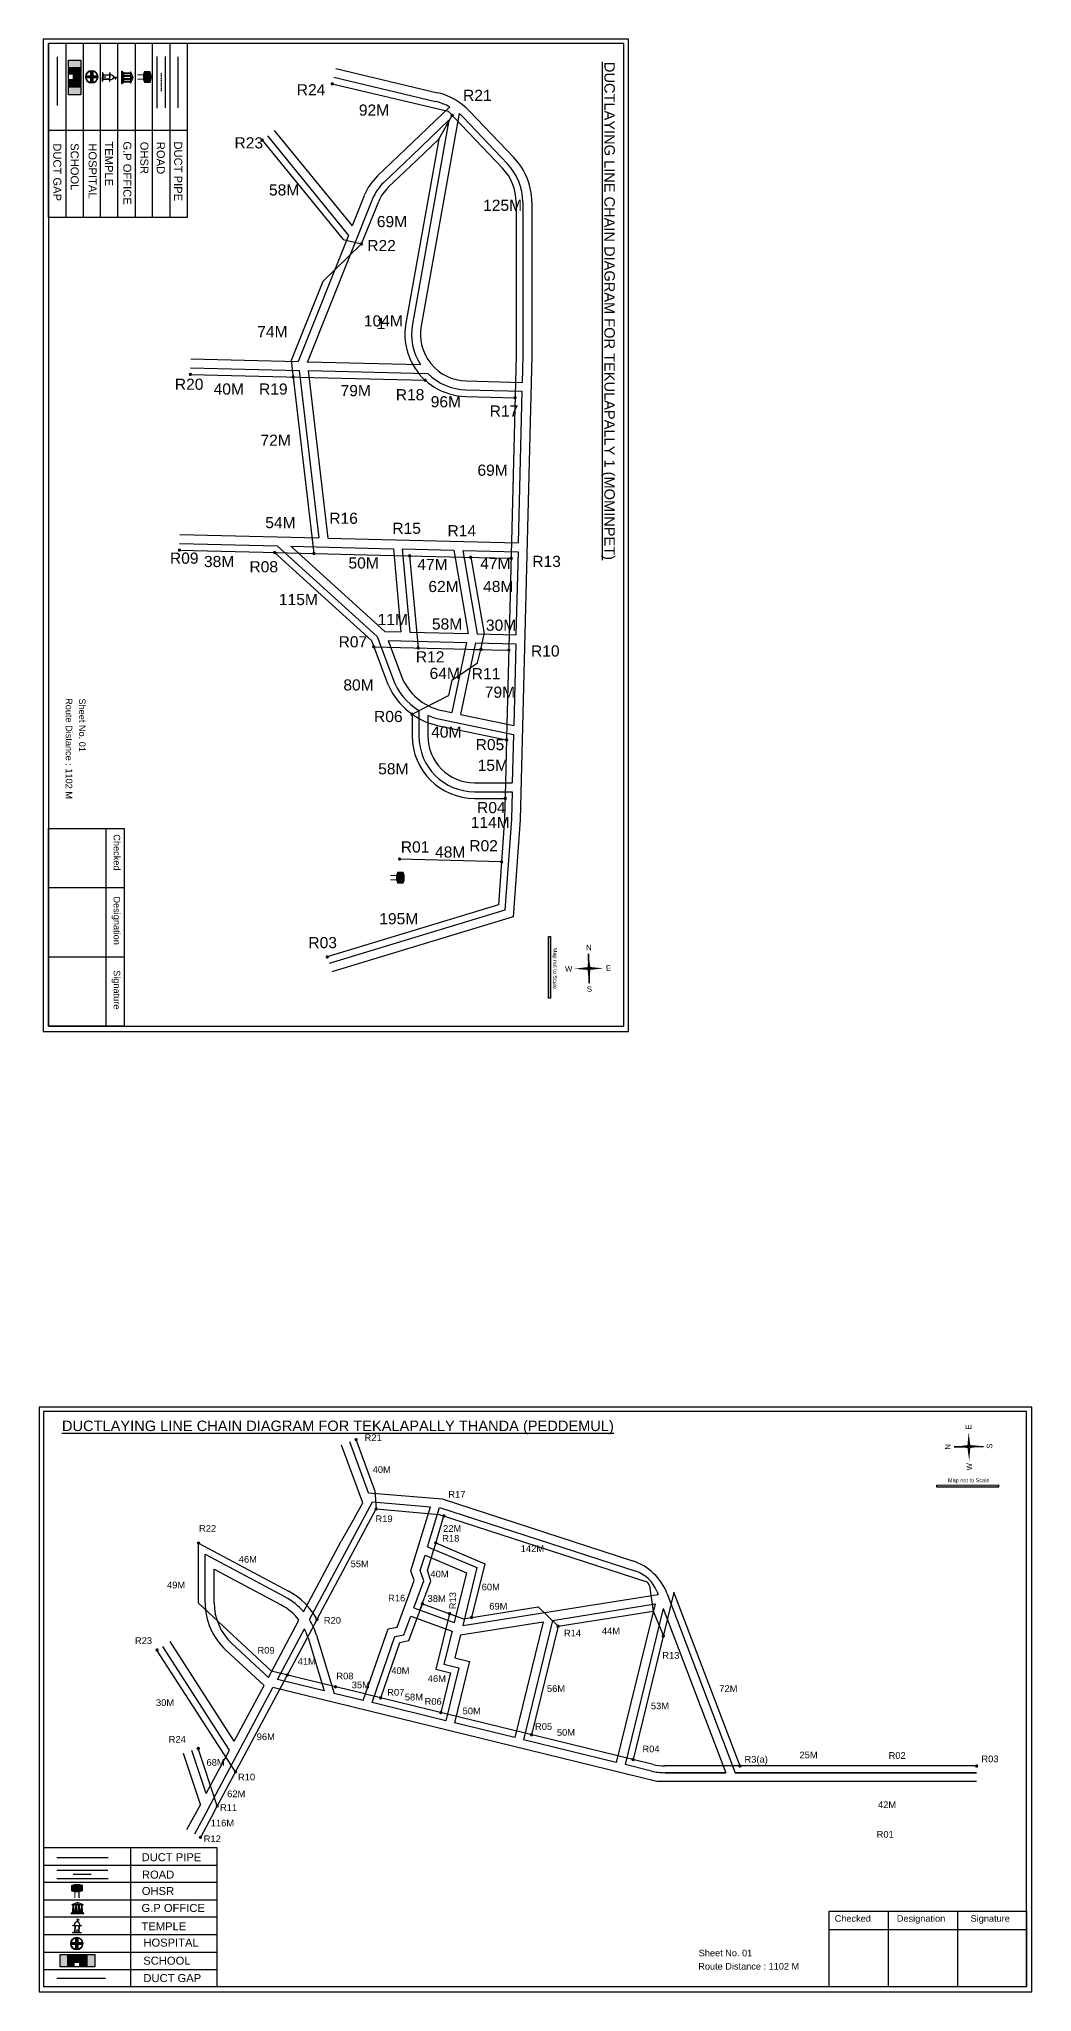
# Model space of a CAD drawing. Header units: inches. Extents: x 1745 to 7876, y -847 to 3138.
# Drawn here: x 1745 to 2635, y 1348 to 3100 of the extents above; entities that cross this region are included whole.
import ezdxf

# ---------------------------------------------------------------- set-up
doc = ezdxf.new("R2010")
doc.units = ezdxf.units.IN
doc.header["$MEASUREMENT"] = 0
doc.linetypes.add('DASHEDX2', pattern=[1.5, 1, -0.5])
for name, color, linetype in [('LANDMARK', 7, 'Continuous'), ('OHT', 7, 'Continuous'), ('pipe', 5, 'Continuous')]:
    doc.layers.add(name, color=color, linetype=linetype)
doc.styles.get("Standard").update_dxf_attribs({"font": 'arial.ttf'})

# ---------------------------------------------------------------- blocks, each defined once
blk = doc.blocks.new('OHT')
at = {"linetype": 'Continuous', "lineweight": 0, "true_color": 0x0ffffc}
blk.add_hatch(color=4, dxfattribs=at).paths.add_polyline_path([(0.01, 1), (0, 1, 0.101323), (-0.4, 0.92), (-0.4, 0.52, 0.194075), (0.4, 0.52), (0.4, 0.92, 0.097877)])
at = {"color": 4, "linetype": 'Continuous', "lineweight": 0, "true_color": 0x0ffffc, "flags": 128}
for points in [[(-0.4, 0.52), (-0.4, 0.92)], [(0.4, 0.52), (0.4, 0.92)]]:
    blk.add_lwpolyline(points, dxfattribs=at)
at = {"color": 4, "linetype": 'Continuous', "lineweight": 0, "true_color": 0x0ffffc, "const_width": 0.075, "flags": 128}
for points in [[(-0.15, 0), (-0.15, 0.48)], [(0.15, 0), (0.15, 0.47)]]:
    blk.add_lwpolyline(points, dxfattribs=at)
at = {"color": 4, "linetype": 'Continuous', "lineweight": 0, "true_color": 0x0ffffc}
for centre, radius, start, end in [((0.01, -0.02), 1.02, 67.3109, 113.4711), ((0, 1.51), 1.07, 247.7682, 291.7007)]:
    blk.add_arc(centre, radius, start, end, dxfattribs=at)
blk = doc.blocks.new('Government_Office')
at = {"linetype": 'Continuous', "lineweight": 0, "true_color": 0xff0000}
for points in [[(-0.5, 0.05), (0.5, 0.05), (0.5, 0), (-0.5, 0)], [(-0.45, 0.08), (-0.45, 0.12), (0.45, 0.12), (0.45, 0.08)], [(-0.4, 0.14), (-0.4, 0.18), (0.4, 0.18), (0.4, 0.14)]]:
    blk.add_hatch(color=1, dxfattribs=at).paths.add_polyline_path(points)
h = blk.add_hatch(color=1, dxfattribs=at)
h.paths.add_polyline_path([(0.44, 0.72), (0.45, 0.75), (0, 0.93), (-0.45, 0.75), (-0.44, 0.72)])
h.paths.add_polyline_path([(0.36, 0.75), (-0.36, 0.75), (0, 0.9)], flags=16)
h.paths.add_polyline_path([(0, 0.78, -1), (0, 0.87, -1)], flags=0)
h = blk.add_hatch(color=1, dxfattribs=at)
edge = h.paths.add_edge_path()
edge.add_line((-0.27, 0.2), (-0.3, 0.68))
edge.add_line((-0.3, 0.68), (-0.29, 0.68))
edge.add_arc((-0.28, 0.69), 0.0176, 225.304, 441.5659)
edge.add_line((-0.28, 0.7), (-0.39, 0.7))
edge.add_arc((-0.39, 0.69), 0.0176, 98.4341, 314.696)
edge.add_line((-0.38, 0.68), (-0.37, 0.68))
edge.add_line((-0.37, 0.68), (-0.4, 0.2))
edge.add_line((-0.4, 0.2), (-0.27, 0.2))
h = blk.add_hatch(color=1, dxfattribs=at)
edge = h.paths.add_edge_path()
edge.add_line((-0.05, 0.2), (-0.07, 0.68))
edge.add_line((-0.07, 0.68), (-0.07, 0.68))
edge.add_arc((-0.05, 0.69), 0.0176, 225.304, 441.5659)
edge.add_line((-0.05, 0.7), (-0.17, 0.7))
edge.add_arc((-0.17, 0.69), 0.0176, 98.4341, 314.696)
edge.add_line((-0.16, 0.68), (-0.15, 0.68))
edge.add_line((-0.15, 0.68), (-0.18, 0.2))
edge.add_line((-0.18, 0.2), (-0.05, 0.2))
h = blk.add_hatch(color=1, dxfattribs=at)
edge = h.paths.add_edge_path()
edge.add_arc((0, 0.83), 0.0467, 90, 270)
edge.add_arc((0, 0.83), 0.0467, 270, 450)
h = blk.add_hatch(color=1, dxfattribs=at)
edge = h.paths.add_edge_path()
edge.add_line((0.18, 0.2), (0.15, 0.68))
edge.add_line((0.15, 0.68), (0.16, 0.68))
edge.add_arc((0.17, 0.69), 0.0176, 225.304, 441.5659)
edge.add_line((0.17, 0.7), (0.05, 0.7))
edge.add_arc((0.05, 0.69), 0.0176, 98.4341, 314.696)
edge.add_line((0.07, 0.68), (0.07, 0.68))
edge.add_line((0.07, 0.68), (0.05, 0.2))
edge.add_line((0.05, 0.2), (0.18, 0.2))
h = blk.add_hatch(color=1, dxfattribs=at)
edge = h.paths.add_edge_path()
edge.add_line((0.4, 0.2), (0.37, 0.68))
edge.add_line((0.37, 0.68), (0.38, 0.68))
edge.add_arc((0.39, 0.69), 0.0176, 225.304, 441.5659)
edge.add_line((0.4, 0.7), (0.28, 0.7))
edge.add_arc((0.28, 0.69), 0.0176, 98.4341, 314.696)
edge.add_line((0.29, 0.68), (0.3, 0.68))
edge.add_line((0.3, 0.68), (0.27, 0.2))
edge.add_line((0.27, 0.2), (0.4, 0.2))
at = {"color": 1, "linetype": 'Continuous', "lineweight": 0, "true_color": 0xff0000, "flags": 128}
for points in [[(-0.5, 0.05), (0.5, 0.05), (0.5, 0), (-0.5, 0)], [(-0.45, 0.75), (-0.44, 0.72), (0.44, 0.72), (0.45, 0.75), (0, 0.93)], [(-0.45, 0.08), (-0.45, 0.12), (0.45, 0.12), (0.45, 0.08)], [(-0.4, 0.14), (-0.4, 0.18), (0.4, 0.18), (0.4, 0.14)], [(-0.36, 0.75), (0.36, 0.75), (0, 0.9)]]:
    blk.add_lwpolyline(points, close=True, dxfattribs=at)
for points in [[(-0.27, 0.2), (-0.3, 0.68), (-0.29, 0.68, 1.379694), (-0.28, 0.7), (-0.39, 0.7, 1.379694), (-0.38, 0.68), (-0.37, 0.68), (-0.4, 0.2)], [(-0.05, 0.2), (-0.07, 0.68), (-0.07, 0.68, 1.379694), (-0.05, 0.7), (-0.17, 0.7, 1.379694), (-0.16, 0.68), (-0.15, 0.68), (-0.18, 0.2)], [(0, 0.87, 1), (0, 0.78, 1)], [(0.18, 0.2), (0.15, 0.68), (0.16, 0.68, 1.379694), (0.17, 0.7), (0.05, 0.7, 1.379694), (0.07, 0.68), (0.07, 0.68), (0.05, 0.2)], [(0.4, 0.2), (0.37, 0.68), (0.38, 0.68, 1.379694), (0.4, 0.7), (0.28, 0.7, 1.379694), (0.29, 0.68), (0.3, 0.68), (0.27, 0.2)]]:
    blk.add_lwpolyline(points, format="xyb", close=True, dxfattribs=at)
blk = doc.blocks.new('Temple')
at = {"linetype": 'Continuous', "lineweight": 0, "true_color": 0xff0000}
h = blk.add_hatch(color=1, dxfattribs=at)
edge = h.paths.add_edge_path()
edge.add_line((0.17, 0.49), (0.22, 0.49))
edge.add_line((0.22, 0.49), (0.22, 0.5))
edge.add_line((0.22, 0.5), (0.31, 0.5))
edge.add_line((0.31, 0.5), (0.31, 0.53))
edge.add_line((0.31, 0.53), (0.26, 0.53))
edge.add_line((0.26, 0.53), (0.26, 0.54))
edge.add_line((0.26, 0.54), (0.2, 0.54))
edge.add_spline(control_points=[(0.2, 0.54), (0.2, 0.59), (0.19, 0.64), (0.14, 0.74), (0.09, 0.79), (0.03, 0.8), (0.02, 0.81), (0.01, 0.81)], knot_values=[4.712389, 4.712389, 4.712389, 4.712389, 5.278166, 5.278166, 6.117402, 6.117402, 6.223801, 6.223801, 6.223801, 6.223801], degree=3, periodic=0)
edge.add_line((0.01, 0.81), (0.01, 0.79))
edge.add_line((0.01, 0.79), (-0.01, 0.79))
edge.add_line((-0.01, 0.79), (-0.01, 0.81))
edge.add_spline(control_points=[(-0.01, 0.81), (-0.05, 0.8), (-0.1, 0.78), (-0.17, 0.7), (-0.2, 0.63), (-0.2, 0.55), (-0.2, 0.55), (-0.2, 0.54)], knot_values=[6.343965, 6.343965, 6.343965, 6.343965, 6.956638, 6.956638, 7.795874, 7.795874, 7.853982, 7.853982, 7.853982, 7.853982], degree=3, periodic=0)
edge.add_line((-0.2, 0.54), (-0.26, 0.54))
edge.add_line((-0.26, 0.54), (-0.26, 0.53))
edge.add_line((-0.26, 0.53), (-0.31, 0.53))
edge.add_line((-0.31, 0.53), (-0.31, 0.5))
edge.add_line((-0.31, 0.5), (-0.22, 0.5))
edge.add_line((-0.22, 0.5), (-0.22, 0.49))
edge.add_line((-0.22, 0.49), (-0.17, 0.49))
edge.add_line((-0.17, 0.49), (-0.17, 0.07))
edge.add_arc((-0.2, 0.07), 0.03, -90, 0, ccw=False)
edge.add_line((-0.2, 0.04), (-0.26, 0.04))
edge.add_line((-0.26, 0.04), (-0.26, 0.03))
edge.add_line((-0.26, 0.03), (-0.31, 0.03))
edge.add_line((-0.31, 0.03), (-0.31, 0))
edge.add_line((-0.31, 0), (0.31, 0))
edge.add_line((0.31, 0), (0.31, 0.03))
edge.add_line((0.31, 0.03), (0.26, 0.03))
edge.add_line((0.26, 0.03), (0.26, 0.04))
edge.add_line((0.26, 0.04), (0.2, 0.04))
edge.add_arc((0.2, 0.07), 0.03, 180, 270, ccw=False)
edge.add_line((0.17, 0.07), (0.17, 0.49))
h.paths.add_polyline_path([(0.12, 0.07, -0.414214), (0.1, 0.04), (0.05, 0.04), (0.05, 0.03), (-0.05, 0.03), (-0.05, 0.04), (-0.1, 0.04, -0.414214), (-0.12, 0.07), (-0.12, 0.5), (0.12, 0.5)], flags=16)
edge = h.paths.add_edge_path(flags=16)
edge.add_ellipse((0, 0.54), major_axis=(0, 0.242), ratio=0.722808, start_angle=270, end_angle=450, ccw=False)
edge.add_line((0.17, 0.54), (-0.17, 0.54))
h.paths.add_polyline_path([(0.01, 0.23), (0.01, 0.07), (-0.01, 0.07), (-0.01, 0.23)], flags=0)
at = {"linetype": 'Continuous', "lineweight": 0, "true_color": 0xe66000}
blk.add_hatch(color=32, dxfattribs=at).paths.add_polyline_path([(-0.01, 1), (0.15, 0.93), (0, 0.85)])
at = {"linetype": 'Continuous', "lineweight": 0, "true_color": 0xff0000}
h = blk.add_hatch(color=1, dxfattribs=at)
edge = h.paths.add_edge_path()
edge.add_line((0.01, 0.86), (0, 0.85))
edge.add_line((0, 0.85), (0, 0.93))
edge.add_line((0, 0.93), (-0.01, 0.93))
edge.add_line((-0.01, 0.93), (-0.01, 0.81))
edge.add_spline(control_points=[(-0.01, 0.81), (0, 0.81), (0, 0.81), (0.01, 0.81)], knot_values=[6.223801, 6.223801, 6.223801, 6.223801, 6.343965, 6.343965, 6.343965, 6.343965], degree=3, periodic=0)
edge.add_line((0.01, 0.81), (0.01, 0.86))
h = blk.add_hatch(color=1, dxfattribs=at)
edge = h.paths.add_edge_path()
edge.add_line((0.01, 0.79), (0.01, 0.81))
edge.add_spline(control_points=[(0.01, 0.81), (0, 0.81), (0, 0.81), (-0.01, 0.81)], knot_values=[6.223801, 6.223801, 6.223801, 6.223801, 6.343965, 6.343965, 6.343965, 6.343965], degree=3, periodic=0)
edge.add_line((-0.01, 0.81), (-0.01, 0.79))
edge.add_line((-0.01, 0.79), (0.01, 0.79))
at = {"color": 1, "linetype": 'Continuous', "lineweight": 0, "true_color": 0xff0000, "flags": 128}
blk.add_lwpolyline([(0.2, 0.54), (0.26, 0.54), (0.26, 0.53), (0.31, 0.53), (0.31, 0.5), (0.22, 0.5), (0.22, 0.49), (0.17, 0.49), (0.17, 0.07, 0.414214), (0.2, 0.04), (0.26, 0.04), (0.26, 0.03), (0.31, 0.03), (0.31, 0), (-0.31, 0), (-0.31, 0.03), (-0.26, 0.03), (-0.26, 0.04), (-0.2, 0.04, 0.414214), (-0.17, 0.07), (-0.17, 0.49), (-0.22, 0.49), (-0.22, 0.5), (-0.31, 0.5), (-0.31, 0.53), (-0.26, 0.53), (-0.26, 0.54), (-0.2, 0.54)], format="xyb", dxfattribs=at)
blk.add_lwpolyline([(-0.17, 0.54), (0.17, 0.54)], dxfattribs=at)
blk.add_lwpolyline([(0.12, 0.5), (0.12, 0.07, -0.414214), (0.1, 0.04), (0.05, 0.04), (0.05, 0.03), (-0.05, 0.03), (-0.05, 0.04), (-0.1, 0.04, -0.414214), (-0.12, 0.07), (-0.12, 0.5)], format="xyb", close=True, dxfattribs=at)
at = {"color": 32, "linetype": 'Continuous', "lineweight": 0, "true_color": 0xe66000, "flags": 128}
blk.add_lwpolyline([(-0.01, 1), (0.15, 0.93), (0, 0.85), (-0.01, 1)], dxfattribs=at)
at = {"color": 1, "linetype": 'Continuous', "lineweight": 0, "true_color": 0xff0000, "flags": 128}
for points in [[(0.01, 0.93), (-0.01, 0.93), (-0.01, 0.79), (0.01, 0.79)], [(0.01, 0.23), (-0.01, 0.23), (-0.01, 0.07), (0.01, 0.07)]]:
    blk.add_lwpolyline(points, close=True, dxfattribs=at)
at = {"color": 1, "linetype": 'Continuous', "lineweight": 0, "true_color": 0xff0000}
blk.add_ellipse((0, 0.54), major_axis=(0, 0.242), ratio=0.722808, start_param=4.712389, end_param=7.853982, dxfattribs=at)
blk.add_open_spline([(0.2, 0.54), (0.2, 0.59), (0.19, 0.64), (0.14, 0.74), (0.09, 0.79), (-0.02, 0.82), (-0.08, 0.79), (-0.17, 0.7), (-0.2, 0.63), (-0.2, 0.55), (-0.2, 0.55), (-0.2, 0.54)], degree=3, knots=[4.712389, 4.712389, 4.712389, 4.712389, 5.278166, 5.278166, 6.117402, 6.117402, 6.956638, 6.956638, 7.795874, 7.795874, 7.853982, 7.853982, 7.853982, 7.853982], dxfattribs=at)
blk = doc.blocks.new('*U5')
at = {"color": 0, "linetype": 'DASHEDX2', "transparency": 16777216}
blk.add_line((0, 8.2), (0, -8), dxfattribs=at)
blk = doc.blocks.new('Hospital')
at = {"linetype": 'Continuous', "lineweight": 0, "true_color": 0x000000}
h = blk.add_hatch(color=18, dxfattribs=at)
h.paths.add_polyline_path([(-0.5, 0, 1), (0.5, 0, 1)])
h.paths.add_polyline_path([(0.45, 0, -1), (-0.45, 0, -1)], flags=16)
at = {"linetype": 'Continuous', "true_color": 0xff0000}
blk.add_hatch(color=1, dxfattribs=at).paths.add_polyline_path([(-0.39, 0.08), (-0.08, 0.08), (-0.08, 0.39), (0.08, 0.39), (0.08, 0.08), (0.39, 0.08), (0.39, -0.08), (0.08, -0.08), (0.08, -0.39), (-0.08, -0.39), (-0.08, -0.08), (-0.39, -0.08)])
at = {"color": 1, "linetype": 'Continuous', "true_color": 0xff0000, "flags": 128}
blk.add_lwpolyline([(-0.39, 0.08), (-0.08, 0.08), (-0.08, 0.39), (0.08, 0.39), (0.08, 0.08), (0.39, 0.08), (0.39, -0.08), (0.08, -0.08), (0.08, -0.39), (-0.08, -0.39), (-0.08, -0.08), (-0.39, -0.08)], close=True, dxfattribs=at)
at = {"color": 18, "linetype": 'Continuous', "lineweight": 0, "true_color": 0x000000}
for radius in [0.5, 0.446]:
    blk.add_circle((0, 0), radius, dxfattribs=at)
blk = doc.blocks.new('*U7')
at = {"color": 0, "linetype": 'DASHEDX2', "transparency": 16777216}
blk.add_line((-8.2, 0), (8, 0), dxfattribs=at)

msp = doc.modelspace()

# ---------------------------------------------------------------- hatches: boundary and pattern name
at = {"true_color": 0xc8c92d}
h = msp.add_hatch(color=52, dxfattribs=at)
h.dxf.hatch_style = 1
h.paths.add_polyline_path([(1782.3, 3074.7), (1782.3, 3080.9), (1771.2, 3080.9), (1771.2, 3074.7)])
h.paths.add_polyline_path([(1782.3, 3049.9), (1782.3, 3056), (1771.2, 3056), (1771.2, 3049.9)])
at = {"true_color": 0x293189}
h = msp.add_hatch(color=177, dxfattribs=at)
h.dxf.hatch_style = 1
h.paths.add_polyline_path([(1782.3, 3056), (1782.3, 3074.7), (1771.2, 3074.7), (1771.2, 3067.7), (1774.9, 3067.7), (1774.9, 3063.9), (1771.2, 3063.9), (1771.2, 3056)])
h.paths.add_polyline_path([(1779.8, 3072.1), (1779.8, 3073.4), (1781.1, 3073.4), (1781.1, 3072.1)], flags=16)
h.paths.add_polyline_path([(1779.8, 3059.2), (1781.1, 3059.2), (1781.1, 3057.8), (1779.8, 3057.8)], flags=16)
at = {"ltscale": 0.5}
h = msp.add_hatch(color=5, dxfattribs=at)
h.dxf.hatch_style = 1
h.paths.add_polyline_path([(2009.2, 3059.5, 1), (2006.1, 3059.5, 1)])
h = msp.add_hatch(color=5, dxfattribs=at)
h.dxf.hatch_style = 1
h.paths.add_polyline_path([(2116.7, 3031.2, 1), (2113.6, 3031.2, 1)])
h = msp.add_hatch(color=5, dxfattribs=at)
h.dxf.hatch_style = 1
h.paths.add_polyline_path([(1946.4, 3009, 1), (1943.3, 3009, 1)])
h = msp.add_hatch(color=5, dxfattribs=at)
h.dxf.hatch_style = 1
h.paths.add_polyline_path([(2035.3, 2915.9, 1), (2032.2, 2915.9, 1)])
h = msp.add_hatch(color=5, dxfattribs=at)
h.dxf.hatch_style = 1
h.paths.add_polyline_path([(1882, 2798.9, 1), (1878.9, 2798.9, 1)])
h = msp.add_hatch(color=5, dxfattribs=at)
h.dxf.hatch_style = 1
h.paths.add_polyline_path([(1974.1, 2796.7, 1), (1971, 2796.7, 1)])
h = msp.add_hatch(color=5, dxfattribs=at)
h.dxf.hatch_style = 1
h.paths.add_polyline_path([(2092.5, 2793.7, 1), (2089.4, 2793.7, 1)])
h = msp.add_hatch(color=5, dxfattribs=at)
h.dxf.hatch_style = 1
h.paths.add_polyline_path([(2173.1, 2778, 1), (2170, 2778, 1)])
h = msp.add_hatch(color=5, dxfattribs=at)
h.dxf.hatch_style = 1
h.paths.add_polyline_path([(1872.2, 2641.3, 1), (1869.1, 2641.3, 1)])
h = msp.add_hatch(color=5, dxfattribs=at)
h.dxf.hatch_style = 1
h.paths.add_polyline_path([(1957.5, 2639.2, 1), (1954.4, 2639.2, 1)])
h = msp.add_hatch(color=5, dxfattribs=at)
h.dxf.hatch_style = 1
h.paths.add_polyline_path([(1992.7, 2638.3, 1), (1989.6, 2638.3, 1)])
h = msp.add_hatch(color=5, dxfattribs=at)
h.dxf.hatch_style = 1
h.paths.add_polyline_path([(2078.6, 2636.2, 1), (2075.5, 2636.2, 1)])
h = msp.add_hatch(color=5, dxfattribs=at)
h.dxf.hatch_style = 1
h.paths.add_polyline_path([(2133.3, 2634.9, 1), (2130.2, 2634.9, 1)])
h = msp.add_hatch(color=5, dxfattribs=at)
h.dxf.hatch_style = 1
h.paths.add_polyline_path([(2169.6, 2634, 1), (2166.5, 2634, 1)])
h = msp.add_hatch(color=5, dxfattribs=at)
h.dxf.hatch_style = 1
h.paths.add_polyline_path([(2046.4, 2554.6, 1), (2043.3, 2554.6, 1)])
h = msp.add_hatch(color=5, dxfattribs=at)
h.dxf.hatch_style = 1
h.paths.add_polyline_path([(2086.2, 2553.6, 1), (2083.1, 2553.6, 1)])
h = msp.add_hatch(color=5, dxfattribs=at)
h.dxf.hatch_style = 1
h.paths.add_polyline_path([(2142.5, 2552.2, 1), (2139.3, 2552.2, 1)])
h = msp.add_hatch(color=5, dxfattribs=at)
h.dxf.hatch_style = 1
h.paths.add_polyline_path([(2167.5, 2551.6, 1), (2164.4, 2551.6, 1)])
h = msp.add_hatch(color=5, dxfattribs=at)
h.dxf.hatch_style = 1
h.paths.add_polyline_path([(2080.8, 2494.1, 1), (2077.7, 2494.1, 1)])
h = msp.add_hatch(color=5, dxfattribs=at)
h.dxf.hatch_style = 1
h.paths.add_polyline_path([(2165.6, 2471.1, 1), (2162.4, 2471.1, 1)])
h = msp.add_hatch(color=5, dxfattribs=at)
h.dxf.hatch_style = 1
h.paths.add_polyline_path([(2164.3, 2418.6, 1), (2161.1, 2418.6, 1)])
h = msp.add_hatch(color=5, dxfattribs=at)
h.dxf.hatch_style = 1
h.paths.add_polyline_path([(2069.6, 2364.2, 1), (2066.5, 2364.2, 1)])
h = msp.add_hatch(color=5, dxfattribs=at)
h.dxf.hatch_style = 1
h.paths.add_polyline_path([(2161, 2361.7, 1), (2157.9, 2361.7, 1)])
at = {"true_color": 0x0093dd}
h = msp.add_hatch(color=142, dxfattribs=at)
h.dxf.hatch_style = 1
h.paths.add_polyline_path([(2203.2, 2294.9), (2201.4, 2294.9), (2201.5, 2239.4), (2203.4, 2239.4)])
at = {"ltscale": 0.5}
h = msp.add_hatch(color=5, dxfattribs=at)
h.dxf.hatch_style = 1
h.paths.add_polyline_path([(2004.7, 2276.4, 1), (2001.6, 2276.4, 1)])
h = msp.add_hatch(color=5, dxfattribs=at)
h.dxf.hatch_style = 1
h.paths.add_polyline_path([(2030.6, 1843.5, 1), (2027.5, 1843.5, 1)])
at = {"true_color": 0x0093dd}
h = msp.add_hatch(color=142, dxfattribs=at)
h.dxf.hatch_style = 1
h.paths.add_polyline_path([(2549.6, 1802.8), (2549.6, 1800.9), (2605.1, 1801), (2605.1, 1802.9)])
at = {"ltscale": 0.5}
h = msp.add_hatch(color=5, dxfattribs=at)
h.dxf.hatch_style = 1
h.paths.add_polyline_path([(2048.5, 1781.3, 1), (2045.4, 1781.3, 1)])
h = msp.add_hatch(color=5, dxfattribs=at)
h.dxf.hatch_style = 1
h.paths.add_polyline_path([(2109.3, 1775.1, 1), (2106.2, 1775.1, 1)])
h = msp.add_hatch(color=5, dxfattribs=at)
h.dxf.hatch_style = 1
h.paths.add_polyline_path([(1889.3, 1750.7, 1), (1886.2, 1750.7, 1)])
h = msp.add_hatch(color=5, dxfattribs=at)
h.dxf.hatch_style = 1
h.paths.add_polyline_path([(2102, 1750.9, 1), (2098.9, 1750.9, 1)])
h = msp.add_hatch(color=5, dxfattribs=at)
h.dxf.hatch_style = 1
h.paths.add_polyline_path([(1995.6, 1682.3, 1), (1992.5, 1682.3, 1)])
h = msp.add_hatch(color=5, dxfattribs=at)
h.dxf.hatch_style = 1
h.paths.add_polyline_path([(2090, 1696.3, 1), (2086.9, 1696.3, 1)])
h = msp.add_hatch(color=5, dxfattribs=at)
h.dxf.hatch_style = 1
h.paths.add_polyline_path([(2114.4, 1687.4, 1), (2111.2, 1687.4, 1)])
h = msp.add_hatch(color=5, dxfattribs=at)
h.dxf.hatch_style = 1
h.paths.add_polyline_path([(2134.1, 1684, 1), (2131, 1684, 1)])
h = msp.add_hatch(color=5, dxfattribs=at)
h.dxf.hatch_style = 1
h.paths.add_polyline_path([(2211.7, 1676.1, 1), (2208.5, 1676.1, 1)])
h = msp.add_hatch(color=5, dxfattribs=at)
h.dxf.hatch_style = 1
h.paths.add_polyline_path([(2306.1, 1667.4, 1), (2302.9, 1667.4, 1)])
h = msp.add_hatch(color=5, dxfattribs=at)
h.dxf.hatch_style = 1
h.paths.add_polyline_path([(1852.1, 1654.8, 1), (1849, 1654.8, 1)])
h = msp.add_hatch(color=5, dxfattribs=at)
h.dxf.hatch_style = 1
h.paths.add_polyline_path([(1968.9, 1632.4, 1), (1965.8, 1632.4, 1)])
h = msp.add_hatch(color=5, dxfattribs=at)
h.dxf.hatch_style = 1
h.paths.add_polyline_path([(2012.1, 1621.8, 1), (2009, 1621.8, 1)])
h = msp.add_hatch(color=5, dxfattribs=at)
h.dxf.hatch_style = 1
h.paths.add_polyline_path([(2052.6, 1611.9, 1), (2049.5, 1611.9, 1)])
h = msp.add_hatch(color=5, dxfattribs=at)
h.dxf.hatch_style = 1
h.paths.add_polyline_path([(2106.5, 1598.7, 1), (2103.4, 1598.7, 1)])
h = msp.add_hatch(color=5, dxfattribs=at)
h.dxf.hatch_style = 1
h.paths.add_polyline_path([(2187.8, 1578.8, 1), (2184.7, 1578.8, 1)])
h = msp.add_hatch(color=5, dxfattribs=at)
h.dxf.hatch_style = 1
h.paths.add_polyline_path([(1889.1, 1566.5, 1), (1885.9, 1566.5, 1)])
h = msp.add_hatch(color=5, dxfattribs=at)
h.dxf.hatch_style = 1
h.paths.add_polyline_path([(1922.5, 1545.6, 1), (1919.4, 1545.6, 1)])
h = msp.add_hatch(color=5, dxfattribs=at)
h.dxf.hatch_style = 1
h.paths.add_polyline_path([(2278.9, 1556.5, 1), (2275.8, 1556.5, 1)])
h = msp.add_hatch(color=5, dxfattribs=at)
h.dxf.hatch_style = 1
h.paths.add_polyline_path([(2374.7, 1550.8, 1), (2371.6, 1550.8, 1)])
h = msp.add_hatch(color=5, dxfattribs=at)
h.dxf.hatch_style = 1
h.paths.add_polyline_path([(2586.9, 1550.8, 1), (2583.7, 1550.8, 1)])
h = msp.add_hatch(color=5, dxfattribs=at)
h.dxf.hatch_style = 1
h.paths.add_polyline_path([(1906.1, 1515, 1), (1903, 1515, 1)])
h = msp.add_hatch(color=5, dxfattribs=at)
h.dxf.hatch_style = 1
h.paths.add_polyline_path([(1891, 1486.8, 1), (1887.9, 1486.8, 1)])
at = {"true_color": 0xc8c92d}
h = msp.add_hatch(color=52, dxfattribs=at)
h.dxf.hatch_style = 1
h.paths.add_polyline_path([(1769.7, 1381.8), (1763.6, 1381.8), (1763.6, 1370.7), (1769.7, 1370.7)])
h.paths.add_polyline_path([(1794.6, 1381.8), (1788.4, 1381.8), (1788.4, 1370.7), (1794.6, 1370.7)])
at = {"true_color": 0x293189}
h = msp.add_hatch(color=177, dxfattribs=at)
h.dxf.hatch_style = 1
h.paths.add_polyline_path([(1788.4, 1381.8), (1769.7, 1381.8), (1769.7, 1370.7), (1776.8, 1370.7), (1776.8, 1374.4), (1780.6, 1374.4), (1780.6, 1370.7), (1788.4, 1370.7)])
h.paths.add_polyline_path([(1772.4, 1379.4), (1771, 1379.4), (1771, 1380.6), (1772.4, 1380.6)], flags=16)
h.paths.add_polyline_path([(1785.3, 1379.4), (1785.3, 1380.6), (1786.7, 1380.6), (1786.7, 1379.4)], flags=16)

# ---------------------------------------------------------------- linework, layer by layer
for p, q in [((1753.3, 2940), (1753.3, 3095.6)), ((1754.5, 3095.6), (1753.3, 3095.6)), ((1754.3, 3095.6), (1753.3, 3095.6)), ((1877.8, 3095.6), (1754.5, 3095.6)), ((1768.9, 3095.6), (1768.9, 2940)), ((1784.4, 3095.6), (1784.4, 2940)), ((1800, 2940), (1800, 3095.6)), ((1815.5, 2940), (1815.5, 3095.6)), ((1831.1, 2940), (1831.1, 3095.6)), ((1846.6, 2940), (1846.6, 3095.6)), ((1850.4, 3083.9), (1850.4, 3037.8)), ((1857.9, 3083.9), (1857.9, 3038)), ((1862.2, 2940), (1862.2, 3095.6)), ((2009, 3065.4), (2100.3, 3043.7)), ((2010.9, 3073.2), (2102.1, 3051.5)), ((2113.1, 3038.8), (2073.4, 3000.9)), ((2121.5, 3032.9), (2087.4, 2842.5)), ((2130.7, 3035.1), (2170.5, 2993.5)), ((1877.8, 3017.8), (1753.3, 3017.8)), ((1949.5, 3012.8), (2022.1, 2923.6)), ((1955.7, 3017.8), (2025.5, 2932.1)), ((2112.3, 3027), (2078.9, 2995.1)), ((2112.3, 3027), (2079.5, 2843.9)), ((2124.9, 3029.6), (2164.7, 2987.9)), ((2073.4, 3000.9), (2048.2, 2976.9)), ((2078.9, 2995.1), (2053.8, 2971.1)), ((2043.8, 2956.3), (1985.5, 2810.3)), ((2036.3, 2959.2), (2025.5, 2932.1)), ((2178.5, 2953.4), (2178.5, 2815.7)), ((2186.5, 2953.4), (2186.5, 2815.7)), ((2022.1, 2923.6), (1977, 2810.6)), ((1880.6, 2804.9), (1977.9, 2802.5)), ((1880.8, 2812.9), (1977, 2810.6)), ((1977.9, 2802.5), (1995.6, 2652.2)), ((1985.1, 2810.4), (1985.2, 2809.5)), ((1985.5, 2810.3), (2086.8, 2807.8)), ((2186.5, 2815.5), (2176.2, 2399.7)), ((2178.5, 2815.7), (2177.9, 2791.8)), ((1986, 2802.3), (2093.4, 2799.7)), ((1986, 2802.3), (2003.6, 2652)), ((2127.5, 2785.1), (2177.7, 2783.8)), ((2127.7, 2793.1), (2177.9, 2791.8)), ((2177.7, 2783.8), (2174.4, 2647.8)), ((1870.8, 2647.3), (1958.3, 2645.2)), ((1871, 2655.3), (1995.6, 2652.2)), ((1958.3, 2645.2), (2047.9, 2563.7)), ((1970.5, 2644.8), (2062.4, 2642.6)), ((1970.5, 2644.8), (2054.7, 2568.3)), ((2003.6, 2652), (2174.4, 2647.8)), ((2062.4, 2642.6), (2069.2, 2568)), ((2070.4, 2642.4), (2116.5, 2641.2)), ((2070.4, 2642.4), (2077.3, 2567.8)), ((2116.5, 2641.2), (2129.5, 2566.5)), ((2124.6, 2641), (2174.2, 2639.8)), ((2124.6, 2641), (2137.7, 2566.3)), ((2174.2, 2639.8), (2172.3, 2565.4)), ((2047.9, 2563.7), (2061.9, 2526.1)), ((2054.7, 2568.3), (2069.2, 2568)), ((2057.7, 2560.2), (2127.9, 2558.5)), ((2057.7, 2560.2), (2069.4, 2528.9)), ((2077.3, 2567.8), (2129.5, 2566.5)), ((2127.9, 2558.5), (2114.9, 2495.6)), ((2136, 2558.3), (2122.7, 2494)), ((2136, 2558.3), (2172.1, 2557.4)), ((2137.7, 2566.3), (2172.3, 2565.4)), ((2172.1, 2557.4), (2170.3, 2484.1)), ((2085.3, 2497.3), (2085.3, 2474.6)), ((2093.3, 2493.1), (2093.3, 2474.6)), ((2104.5, 2489.6), (2170.1, 2476)), ((2106.1, 2497.4), (2114.9, 2495.6)), ((2122.7, 2494), (2170.3, 2484.1)), ((2170.1, 2476), (2169, 2432.6)), ((2135.3, 2432.6), (2169, 2432.6)), ((2135.3, 2424.6), (2168.8, 2424.6)), ((2168.8, 2424.6), (2168.2, 2399.9)), ((2168.7, 2418.6), (2168.8, 2418.6)), ((2168.2, 2399.9), (2162.4, 2318.5)), ((2176.2, 2399.4), (2169.9, 2312.5)), ((2159.5, 2361.7), (2159.5, 2361.7)), ((2162.4, 2318.5), (2004.9, 2270.7)), ((2169.9, 2312.5), (2007.2, 2263)), ((2238, 2252.8), (2237.5, 2279.1)), ((2237.5, 2279.1), (2238, 2252.8)), ((2238, 2252.8), (2237.5, 2279.1)), ((2237.7, 2266), (2238, 2252.8)), ((2040.2, 1795.9), (2023.4, 1841.4)), ((2035.1, 1786.8), (2015.9, 1838.6)), ((2591.6, 1837.5), (2565.3, 1837)), ((2565.3, 1837), (2591.6, 1837.5)), ((2591.6, 1837.5), (2565.3, 1837)), ((2578.5, 1837.2), (2591.6, 1837.5)), ((1987.2, 1682.1), (2043.6, 1787.6)), ((2027.5, 1773.3), (2035.1, 1786.8)), ((2040.2, 1795.9), (2106.1, 1790.3)), ((2043.6, 1787.6), (2095.6, 1783.2)), ((2106.1, 1790.3), (2276.8, 1734.8)), ((2027.5, 1773.3), (2015.7, 1752.4)), ((2078.2, 1725.9), (2095.6, 1783.2)), ((2093.1, 1747.5), (2103.8, 1782.7)), ((2103.8, 1782.7), (2279.8, 1725.5)), ((1981.9, 1689.2), (2015.7, 1752.4)), ((1893.7, 1697.3), (1893.7, 1740.7)), ((1893.7, 1740.7), (1965.4, 1702.4)), ((2086.6, 1726), (2090.8, 1739.8)), ((2090.8, 1739.8), (2128, 1724)), ((2093.1, 1747.5), (2137.4, 1728.7)), ((1901.7, 1697.3), (1901.7, 1727.4)), ((1901.7, 1727.4), (1961.7, 1695.3)), ((2065.8, 1675.4), (2081.1, 1717.2)), ((2081.1, 1717.2), (2078.2, 1725.9)), ((2080.7, 1692.8), (2089.6, 1717)), ((2089.6, 1717), (2086.6, 1726)), ((2128, 1724), (2117, 1679.5)), ((2137.4, 1728.7), (2124.6, 1676.7)), ((2124.6, 1676.7), (2299.7, 1704.6)), ((2298.5, 1707.6), (2299.7, 1704.6)), ((2308, 1705.1), (2369, 1544.8)), ((1950.4, 1630.3), (1977.8, 1681.6)), ((2071.8, 1668.5), (2078, 1685.3)), ((2078, 1685.3), (2115.1, 1671.6)), ((2080.7, 1692.8), (2117, 1679.5)), ((2205.2, 1681.4), (2297.1, 1696.1)), ((2297.1, 1696.1), (2262.3, 1554)), ((2304.4, 1692.2), (2270.1, 1552.1)), ((2304.1, 1691.1), (2304.7, 1691.2)), ((2304.4, 1692.2), (2360.4, 1544.8)), ((1958.4, 1628.4), (1982.7, 1673.8)), ((1985.9, 1665.8), (2000.4, 1618.1)), ((1993.6, 1668.1), (2009.4, 1615.9)), ((2035.4, 1609.5), (2057.7, 1673.7)), ((2043.3, 1607.6), (2063.7, 1666.8)), ((2057.7, 1673.7), (2065.8, 1675.4)), ((2063.7, 1666.8), (2071.8, 1668.5)), ((2115.1, 1671.6), (2107.8, 1642)), ((2122.5, 1668.3), (2117.4, 1647.9)), ((2122.5, 1668.3), (2196.7, 1680.1)), ((2196.7, 1680.1), (2171.3, 1576.3)), ((2205.2, 1681.4), (2179, 1574.4)), ((1915.5, 1565.1), (1855.6, 1658)), ((1919.8, 1573.2), (1862.3, 1662.4)), ((1946.5, 1623.1), (1912.3, 1654.8)), ((1950.4, 1630.3), (1917.7, 1660.6)), ((2117.4, 1647.9), (2130.6, 1644.6)), ((2107.8, 1642), (2121, 1638.8)), ((2121, 1638.8), (2109.4, 1591.4)), ((2130.6, 1644.7), (2117.1, 1589.5)), ((1896.4, 1512.5), (1954.5, 1621.1)), ((1919.8, 1573.2), (1946.5, 1623.1)), ((2298.7, 1536.8), (1954.5, 1621.1)), ((2000.4, 1618.1), (1958.4, 1628.4)), ((2035.4, 1609.5), (2009.4, 1615.9)), ((2109.4, 1591.4), (2043.3, 1607.6)), ((2171.3, 1576.3), (2117.1, 1589.5)), ((1889.4, 1516.3), (1874.2, 1562.1)), ((1894.6, 1526), (1881.8, 1564.6)), ((1894.6, 1526), (1915.5, 1565.1)), ((2262.3, 1554), (2179, 1574.4)), ((2293.9, 1546.3), (2270.1, 1552.1)), ((2305.7, 1544.8), (2360.4, 1544.8)), ((2360.4, 1544.8), (2305.7, 1544.8)), ((2369, 1544.8), (2585.3, 1544.8)), ((2585.3, 1544.8), (2369, 1544.8)), ((2585.3, 1536.8), (2298.7, 1536.8)), ((1889.4, 1516.3), (1877.1, 1493.4)), ((1896.4, 1512.5), (1884.2, 1489.6)), ((1748.9, 1477.3), (1748.9, 1354)), ((1826.7, 1477.3), (1826.7, 1352.8)), ((1904.4, 1461.7), (1748.9, 1461.7)), ((1760.6, 1457.4), (1806.4, 1457.4)), ((1904.4, 1446.2), (1748.9, 1446.2)), ((1760.6, 1449.9), (1806.7, 1449.9)), ((1904.4, 1430.6), (1748.9, 1430.6)), ((1904.4, 1415.1), (1748.9, 1415.1)), ((1904.4, 1399.5), (1748.9, 1399.5)), ((1748.9, 1383.9), (1904.4, 1383.9)), ((1748.9, 1368.4), (1904.4, 1368.4)), ((1748.9, 1354), (1748.9, 1352.8)), ((1748.9, 1353.8), (1748.9, 1352.9)), ((1904.4, 1352.8), (1748.9, 1352.8))]:
    msp.add_line(p, q)
at = {"color": 242, "true_color": 0xcd2027}
for p, q in [((1804.7, 2391.5), (1804.7, 2214.3)), ((1821.2, 2338.5), (1753.3, 2338.5)), ((1821.2, 2276.3), (1753.3, 2276.3)), ((2506, 1420.7), (2506, 1352.8)), ((2568.2, 1420.7), (2568.2, 1352.8)), ((2453, 1404.2), (2630.2, 1404.2))]:
    msp.add_line(p, q, dxfattribs=at)
at = {"color": 1}
for p, q in [((2237.5, 2279.1), (2237.7, 2266)), ((2565.3, 1837), (2578.5, 1837.2))]:
    msp.add_line(p, q, dxfattribs=at)
for points in [[(2273.1, 3099.7), (1748.6, 3099.7), (1748.6, 2209.5), (2273.1, 2209.5)], [(2269.1, 3095.6), (1753.3, 3095.6), (1753.3, 2214.3), (2269.1, 2214.3)], [(1782.3, 3049.8), (1771.2, 3049.8), (1771.2, 3080.9), (1782.3, 3080.9)], [(1781.1, 3072.1), (1779.8, 3072.1), (1779.8, 3073.4), (1781.1, 3073.4)], [(1779.8, 3059.2), (1781.1, 3059.2), (1781.1, 3057.8), (1779.8, 3057.8)], [(1744.8, 1872.6), (1744.8, 1348.1), (2634.9, 1348.1), (2634.9, 1872.6)], [(1748.9, 1868.6), (1748.9, 1352.9), (2630.2, 1352.9), (2630.2, 1868.6)], [(1794.7, 1381.8), (1794.7, 1370.7), (1763.6, 1370.7), (1763.6, 1381.8)], [(1772.4, 1380.6), (1772.4, 1379.4), (1771, 1379.4), (1771, 1380.6)], [(1785.3, 1379.4), (1785.3, 1380.6), (1786.7, 1380.6), (1786.7, 1379.4)]]:
    msp.add_lwpolyline(points, close=True)
for points in [[(1753.3, 2940), (1877.8, 2940), (1877.8, 3095.6)], [(1771.2, 3069), (1775.3, 3069), (1775.3, 3062.5), (1771.2, 3062.5)], [(1904.4, 1352.8), (1904.4, 1477.3), (1748.9, 1477.3)], [(1775.4, 1370.7), (1775.4, 1374.8), (1782, 1374.8), (1782, 1370.7)]]:
    msp.add_lwpolyline(points)
at = {"color": 242, "true_color": 0xcd2027}
for points in [[(1753.3, 2214.3), (1753.3, 2391.5), (1821.2, 2391.5), (1821.2, 2214.3)], [(2630.2, 1352.8), (2453, 1352.8), (2453, 1420.7), (2630.2, 1420.7)]]:
    msp.add_lwpolyline(points, close=True, dxfattribs=at)
at = {"color": 142, "true_color": 0x0093dd}
for points in [[(2201.5, 2239.4), (2201.4, 2294.9), (2203.2, 2294.9), (2203.4, 2239.4), (2201.5, 2239.4)], [(2605.1, 1801), (2549.6, 1800.9), (2549.6, 1802.8), (2605.1, 1802.9), (2605.1, 1801)]]:
    msp.add_lwpolyline(points, dxfattribs=at)
for centre, radius, start, end in [((2088.8, 2995.1), 58, 43.67, 76.6532), ((2088.8, 2995.1), 50, 60.8908, 76.6532), ((2088.8, 2995.1), 50, 43.67, 49.0963), ((2128.5, 2953.4), 50, 0, 43.67), ((2128.5, 2953.4), 58, 0, 43.67), ((2082.8, 2940.7), 50, 133.67, 158.2356), ((2082.8, 2940.7), 42, 133.67, 158.2356), ((2128.7, 2835.1), 50, 169.8452, 212.9875), ((2128.7, 2835.1), 42, 169.8452, 268.5819), ((2128.7, 2835.1), 50, 225.0548, 268.5819), ((2116.2, 2546.4), 58, 200.4392, 237.7406), ((2116.2, 2546.4), 50, 200.4392, 258.3371), ((2116.2, 2546.4), 58, 246.6827, 258.3371), ((2135.3, 2474.6), 50, 180, 270), ((2135.3, 2474.6), 42, 180, 270), ((2261.3, 1687.3), 50, 20.829, 71.9822), ((2270.5, 1696.9), 30, 20.829, 71.9822), ((1938.1, 1651.2), 58, 40.9665, 61.8591), ((1951.7, 1697.3), 58, 180, 227.1355), ((1951.7, 1697.3), 50, 180, 227.1355), ((1938.1, 1651.2), 50, 37.4231, 61.8591), ((1938.1, 1651.2), 58, 16.9117, 32.2191), ((1938.1, 1651.2), 50, 16.9117, 26.8521), ((2305.7, 1594.8), 50, 256.2465, 270)]:
    msp.add_arc(centre, radius, start, end)
at = {"color": 1}
for points in [[(2236.4, 2266), (2239.2, 2266), (2237.5, 2279.1)], [(2236.4, 2266), (2239.2, 2266), (2237.5, 2279.1)], [(2578.5, 1835.9), (2578.5, 1838.8), (2565.3, 1837)], [(2578.5, 1835.9), (2578.5, 1838.8), (2565.3, 1837)]]:
    msp.add_solid(points, dxfattribs=at)
for points in [[(2237.8, 2264.7), (2237.7, 2267.5), (2224.6, 2265.8)], [(2237.8, 2264.7), (2237.7, 2267.5), (2224.6, 2265.8)], [(2236.4, 2266), (2239.2, 2266), (2238, 2252.8)], [(2236.4, 2266), (2239.2, 2266), (2238, 2252.8)], [(2237.8, 2264.7), (2237.7, 2267.5), (2250.9, 2266.2)], [(2237.8, 2264.7), (2237.7, 2267.5), (2250.9, 2266.2)], [(2579.8, 1837.3), (2577, 1837.2), (2578.2, 1850.4)], [(2579.8, 1837.3), (2577, 1837.2), (2578.2, 1850.4)], [(2579.8, 1837.3), (2577, 1837.2), (2578.7, 1824.1)], [(2579.8, 1837.3), (2577, 1837.2), (2578.7, 1824.1)], [(2578.5, 1835.9), (2578.5, 1838.8), (2591.6, 1837.5)], [(2578.5, 1835.9), (2578.5, 1838.8), (2591.6, 1837.5)]]:
    msp.add_solid(points)
at = {"layer": 'OHT', "color": 1}
for p, q in [((1761.1, 3083.7), (1761.1, 3040.2)), ((1760.7, 1360.6), (1804.3, 1360.6))]:
    msp.add_line(p, q, dxfattribs=at)
at = {"layer": 'OHT', "color": 5}
for p, q in [((1869.3, 3083.7), (1869.3, 3037.9)), ((1760.7, 1468.8), (1806.6, 1468.8))]:
    msp.add_line(p, q, dxfattribs=at)
at = {"layer": 'pipe'}
for p, q in [((2007.6, 3059.5), (2111.6, 3034.9)), ((2103.2, 3009.9), (2115.1, 3031.2)), ((2111.6, 3034.9), (2160.4, 2983.8)), ((1944.9, 3009), (2017.5, 2919.8)), ((2103.2, 3009.9), (2073.6, 2844.9)), ((2103.2, 3009.9), (2083.1, 2990.8)), ((2083.1, 2990.8), (2057.9, 2966.7)), ((2033.8, 2915.9), (2049.3, 2954.1)), ((2172.5, 2953.4), (2172.5, 2815.7)), ((1999.1, 2882.2), (2033.8, 2915.9)), ((2017.5, 2919.8), (2033.8, 2915.9)), ((1999.1, 2882.2), (1970.8, 2811.4)), ((1970.8, 2811.4), (1991.1, 2638.3)), ((2172.5, 2815.8), (2166.3, 2565.6)), ((1880.5, 2798.9), (1978.6, 2796.5)), ((1978.6, 2796.5), (2090.9, 2793.7)), ((2127.4, 2779.1), (2171.6, 2778)), ((1870.7, 2641.3), (1958.2, 2639.2)), ((1955.9, 2639.2), (2062.9, 2636.6)), ((1955.9, 2639.2), (2042.8, 2560.3)), ((2062.9, 2636.6), (2125.7, 2635)), ((2077, 2636.2), (2084.6, 2553.6)), ((2124.5, 2635), (2168, 2634)), ((2131.8, 2634.9), (2143.8, 2566.3)), ((2042.8, 2560.3), (2056.3, 2524)), ((2140.9, 2552.2), (2143.8, 2566.3)), ((2166.3, 2565.6), (2164.3, 2484.3)), ((2044.9, 2554.6), (2140.9, 2552.2)), ((2114.8, 2524.7), (2138, 2540.3)), ((2135.9, 2552.3), (2166, 2551.6)), ((2138, 2540.3), (2140.9, 2552.2)), ((2114.8, 2524.7), (2111.9, 2510.8)), ((2079.3, 2494.1), (2111.9, 2510.8)), ((2079.3, 2494.1), (2079.3, 2474.6)), ((2103.3, 2483.7), (2164, 2471.1)), ((2164.3, 2485.4), (2163, 2432.8)), ((2135.3, 2418.6), (2162.7, 2418.6)), ((2163, 2432.6), (2162.2, 2400.1)), ((2162.2, 2400.4), (2156.7, 2323.1)), ((2159.5, 2361.7), (2068.1, 2364.2)), ((2156.7, 2323.1), (2003.1, 2276.4)), ((2045.9, 1798), (2029.1, 1843.5)), ((2045.9, 1798), (2047, 1781.3)), ((1992.4, 1679.3), (2047, 1781.3)), ((2047, 1781.3), (2103.4, 1776.5)), ((2098.9, 1745.7), (2107.8, 1775.1)), ((2103.4, 1776.5), (2288.7, 1716.2)), ((2109.5, 1780.8), (2109.6, 1780.9)), ((1887.7, 1696.7), (1887.7, 1750.7)), ((1887.7, 1750.7), (1968.3, 1707.6)), ((2092.9, 1726.1), (2098.7, 1745.1)), ((2100.5, 1750.9), (2144.5, 1732.2)), ((2086.3, 1690.7), (2096, 1716.9)), ((2096, 1716.9), (2092.9, 1726.1)), ((2144.5, 1732.2), (2132.6, 1684)), ((2314, 1706.3), (2277.3, 1556.5)), ((2292.1, 1712.3), (2295.5, 1689.8)), ((2313.7, 1707), (2373.1, 1550.8)), ((1953.3, 1635.8), (1887.7, 1696.7)), ((1964.4, 1626.9), (1994, 1682.3)), ((2076.3, 1663.3), (2088.4, 1696.3)), ((2088.4, 1696.3), (2125.2, 1682.9)), ((2112.8, 1687.4), (2100.5, 1637.7)), ((2125.2, 1682.9), (2192.3, 1693.6)), ((2210.1, 1676.1), (2192.3, 1693.6)), ((2210.1, 1676.1), (2295.5, 1689.8)), ((2295.5, 1689.8), (2304.5, 1667.4)), ((2210.1, 1676.1), (2186.3, 1578.8)), ((1920.9, 1545.6), (1850.5, 1654.8)), ((2051.1, 1611.9), (2068.3, 1661.6)), ((2068.3, 1661.6), (2076.3, 1663.3)), ((2001.8, 1623.9), (1953.3, 1635.8)), ((2100.5, 1637.7), (2113.7, 1634.4)), ((2113.7, 1634.4), (2105, 1598.7)), ((1901.7, 1509.7), (1964.4, 1626.9)), ((2036.9, 1615.4), (1998.4, 1624.8)), ((2110.8, 1597.3), (2037.4, 1615.2)), ((2180.5, 1580.2), (2110.8, 1597.3)), ((2263.7, 1559.8), (2180.5, 1580.2)), ((1904.5, 1515), (1887.5, 1566.5)), ((2295.3, 1552.1), (2263.7, 1559.8)), ((2360.4, 1550.8), (2305.7, 1550.8)), ((2585.3, 1550.8), (2358.2, 1550.8)), ((1901.7, 1509.7), (1889.5, 1486.8))]:
    msp.add_line(p, q, dxfattribs=at)
for centre, radius, start, end in [((2128.5, 2953.4), 44, 0, 43.67), ((2082.8, 2940.7), 36, 133.67, 158.2356), ((2128.7, 2835.1), 56, 169.8452, 212.9875), ((2128.7, 2835.1), 56, 208.8806, 268.5819), ((2116.2, 2546.4), 64, 200.4392, 237.7406), ((2116.2, 2546.4), 64, 234.7276, 258.3371), ((2135.3, 2474.6), 56, 180, 270), ((1938.1, 1651.2), 64, 29.0437, 61.8591), ((2287.1, 1711.5), 5, 8.8347, 71.9822), ((2305.7, 1594.8), 44, 256.2465, 270)]:
    msp.add_arc(centre, radius, start, end, dxfattribs=at)

# ---------------------------------------------------------------- block references
at = {"linetype": 'DASHEDX2'}
for name, p in [('*U5', (1854.1, 3060.9)), ('*U7', (1783.6, 1453.7))]:
    msp.add_blockref(name, p, dxfattribs=at)
at = {"layer": 'LANDMARK'}
for name, p, xscale, yscale, zscale, rotation in [('Hospital', (1792, 3065.8), 11.41772014427468, 11.41772014427468, 11.41772014427468, 270), ('Temple', (1801.6, 3065.7), 12.62452535729322, 12.62452535729322, 12.62452535729322, 268.3713438591284), ('Government_Office', (1818.7, 3065.2), 11.32114773247135, 11.32114773247135, 11.32114773247135, 270), ('Temple', (1778.7, 1401.1), 12.62452535729322, 12.62452535729322, 12.62452535729322, 358.3713438591284)]:
    msp.add_blockref(name, p, dxfattribs=dict(at, xscale=xscale, yscale=yscale, zscale=zscale, rotation=rotation))
for name, p, xscale, yscale, zscale in [('Government_Office', (1779.3, 1418.2), 11.32114773247135, 11.32114773247135, 11.32114773247135), ('Hospital', (1778.6, 1391.5), 11.41772014427468, 11.41772014427468, 11.41772014427468)]:
    msp.add_blockref(name, p, dxfattribs=dict(at, xscale=xscale, yscale=yscale, zscale=zscale))
at = {"layer": 'OHT', "xscale": 12.45189723782068, "yscale": 12.45189723782068, "zscale": 12.45189723782068, "rotation": 270}
for p in [(1832.8, 3065.7), (2059.8, 2347.5)]:
    msp.add_blockref('OHT', p, dxfattribs=at)
at = {"layer": 'OHT', "xscale": 12.45189723782068, "yscale": 12.45189723782068, "zscale": 12.45189723782068}
msp.add_blockref('OHT', (1778.7, 1432.3), dxfattribs=at)

# ---------------------------------------------------------------- texts
at = {"color": 242, "true_color": 0xcd2027}
msp.add_text('%%UDUCTLAYING LINE CHAIN DIAGRAM FOR TEKULAPALLY 1 (MOMINPET)', height=9.375, rotation=270, dxfattribs=at).set_placement((2251.6, 3079.2))
for s, height, p in [('R24', 10, (1975.8, 3049.2)), ('R21', 10, (2124.9, 3044.2)), ('92M', 10, (2031.5, 3031)), ('R23', 10, (1920, 3001.6)), ('58M', 10, (1950.9, 2959.4)), ('125M', 10, (2142.9, 2945.6)), ('69M', 10, (2047.6, 2931)), ('R22', 10, (2039, 2909.5)), ('74M', 10, (1940.4, 2832.3)), ('104M', 10, (2036, 2841.9)), ('1', 10, (2047.4, 2839.5)), ('R20', 10, (1866.5, 2785.1)), ('40M', 10, (1901.3, 2780.8)), ('R19', 10, (1942, 2780.8)), ('79M', 10, (2015.1, 2779.4)), ('R18', 10, (2064.6, 2775.7)), ('96M', 10, (2095.9, 2769.4)), ('R17', 10, (2148.8, 2761.1)), ('72M', 10, (1943.3, 2734.9)), ('69M', 10, (2137.8, 2708)), ('54M', 10, (1947.6, 2661)), ('R16', 10, (2005, 2664.9)), ('R15', 10, (2061.5, 2655.9)), ('R14', 10, (2111, 2653.7)), ('R09', 10, (1862.1, 2629.1)), ('38M', 10, (1892.6, 2626.1)), ('R08', 10, (1933.4, 2621.4)), ('50M', 10, (2022.2, 2624.8)), ('47M', 10, (2083.9, 2623.5)), ('47M', 10, (2140.3, 2624.3)), ('R13', 10, (2187, 2626.2)), ('62M', 10, (2093.8, 2603.7)), ('48M', 10, (2142.9, 2603.7)), ('115M', 10, (1959.8, 2592)), ('11M', 10, (2048.3, 2574.1)), ('58M', 10, (2097, 2570.1)), ('30M', 10, (2145.4, 2569)), ('R07', 10, (2013.3, 2554.1)), ('R12', 10, (2082.6, 2540.6)), ('R10', 10, (2185.8, 2545.9)), ('80M', 10, (2017.6, 2515.4)), ('64M', 10, (2094.9, 2525.8)), ('R11', 10, (2132.7, 2525.5)), ('79M', 10, (2144.4, 2508.9)), ('R06', 10, (2045.1, 2487.1)), ('40M', 10, (2096.3, 2473.1)), ('R05', 10, (2136.2, 2461.9)), ('15M', 10, (2138, 2443.3)), ('58M', 10, (2048.8, 2440.2)), ('114M', 10, (2131.8, 2392.1)), ('R04', 10, (2137.5, 2405.4)), ('R01', 10, (2069.1, 2370.1)), ('48M', 10, (2099.8, 2365.5)), ('R02', 10, (2130.5, 2371.2)), ('195M', 10, (2049.8, 2305.7)), ('R03', 10, (1986.2, 2284.3)), ('R21', 6, (2036.6, 1842.3)), ('40M', 6, (2043.8, 1813.6)), ('Map not to Scale', 3.542, (2559.7, 1805.3)), ('R17', 6, (2111.7, 1791.5)), ('R19', 6, (2046.4, 1769.5)), ('R22', 6, (1888.2, 1760.9)), ('R18', 6, (2106.2, 1752)), ('22M', 6, (2107, 1760.8)), ('46M', 6, (1923.8, 1733.2)), ('55M', 6, (2024.1, 1729.1)), ('142M', 6, (2176.6, 1742.8)), ('40M', 6, (2095.7, 1720)), ('49M', 6, (1859.5, 1710.1)), ('R16', 6, (2057.7, 1698.4)), ('38M', 6, (2093.1, 1698)), ('60M', 6, (2141.6, 1708.3)), ('R20', 6, (2000.1, 1678.4)), ('69M', 6, (2148.4, 1691.1)), ('R23', 6, (1830.7, 1660.2)), ('R14', 6, (2215.3, 1667)), ('44M', 6, (2249.4, 1669)), ('R09', 6, (1940.6, 1651.6)), ('41M', 6, (1976.6, 1641.6)), ('R13', 6, (2303.5, 1647)), ('R08', 6, (2011.3, 1628.5)), ('40M', 6, (2060.6, 1633.3)), ('46M', 6, (2093.3, 1626.2)), ('35M', 6, (2025.1, 1620.5)), ('R07', 6, (2056.9, 1613.9)), ('58M', 6, (2072.7, 1609.6)), ('R06', 6, (2090.4, 1605.7)), ('56M', 6, (2200.1, 1617.2)), ('72M', 6, (2354.6, 1617.2)), ('30M', 6, (1849.6, 1604.6)), ('50M', 6, (2124.5, 1597.2)), ('53M', 6, (2293.3, 1601.7)), ('R24', 6, (1861, 1571.7)), ('96M', 6, (1939.9, 1574)), ('R05', 6, (2189.4, 1583.2)), ('50M', 6, (2209, 1577.9)), ('R04', 6, (2285.7, 1563.1)), ('R3(a)', 6, (2377.2, 1553.8)), ('25M', 6, (2426.5, 1557.7)), ('R02', 6, (2506.4, 1557.2)), ('R03', 6, (2589.6, 1554.2)), ('68M', 6, (1894.9, 1551)), ('R10', 6, (1923.1, 1537.9)), ('62M', 6, (1913.4, 1522.8)), ('R11', 6, (1907, 1510.5)), ('42M', 6, (2496.9, 1513)), ('116M', 6, (1898.7, 1496.6)), ('R01', 6, (2495.7, 1486.5)), ('DUCT PIPE', 7.18, (1836.7, 1465.4)), ('R12', 6, (1892.4, 1482.5)), ('ROAD ', 7.18, (1837, 1449.8)), ('OHSR', 7.18, (1836.9, 1435.1)), ('G.P OFFICE', 7.18, (1836.6, 1419.9)), ('TEMPLE', 7.18, (1836.6, 1403.4)), ('Checked', 5.89, (2458.1, 1411.1)), ('Designation', 5.886, (2513.8, 1411.1)), ('Signature', 5.89, (2579.9, 1411.1)), ('HOSPITAL', 7.18, (1838.3, 1388.8)), ('Sheet No. 01', 5.886, (2336.2, 1380.1)), ('SCHOOL', 7.18, (1838.2, 1372.6)), ('Route Distance : 1102 M', 5.886, (2335.8, 1368.2)), ('DUCT GAP', 7.18, (1838.3, 1357))]:
    msp.add_text(s, height=height).set_placement(p)
for s, height, rotation, p in [('DUCT GAP', 7.18, 270, (1757.5, 3006.2)), ('SCHOOL', 7.18, 270, (1773.1, 3006.3)), ('HOSPITAL', 7.18, 270, (1789.2, 3006.2)), ('TEMPLE', 7.18, 270, (1803.9, 3007.9)), ('G.P OFFICE', 7.18, 270, (1820.3, 3007.9)), ('OHSR', 7.18, 270, (1835.6, 3007.6)), ('ROAD ', 7.18, 270, (1850.3, 3007.5)), ('DUCT PIPE', 7.18, 270, (1865.9, 3007.8)), ('Route Distance : 1102 M', 5.886, 270, (1768.7, 2508.6)), ('Sheet No. 01', 5.886, 270, (1780.6, 2508.3)), ('Checked', 5.89, 270, (1811.6, 2386.4)), ('Designation', 5.886, 270, (1811.6, 2330.7)), ('Map not to Scale', 3.542, 270, (2205.7, 2284.7)), ('N', 4.95, 1.0063, (2235.2, 2282.4)), ('Signature', 5.89, 270, (1811.6, 2264.6)), ('W', 4.95, 1.0063, (2216.4, 2263.2)), ('E', 4.95, 1.0063, (2253, 2263.8)), ('S', 4.95, 1.0063, (2235.9, 2245.1)), ('E', 4.95, 91.0063, (2580.6, 1852.6)), ('N', 4.95, 91.0063, (2562.1, 1834.7)), ('S', 4.95, 91.0063, (2599.4, 1835.4)), ('W', 4.95, 91.0063, (2581.3, 1816)), ('R13', 6, 90, (2118.7, 1691.4))]:
    msp.add_text(s, height=height, rotation=rotation).set_placement(p)
msp.add_text('%%UDUCTLAYING LINE CHAIN DIAGRAM FOR TEKALAPALLY THANDA (PEDDEMUL)', height=9.375, dxfattribs=at).set_placement((1765.3, 1851.2))

doc.saveas('drawing.dxf')
